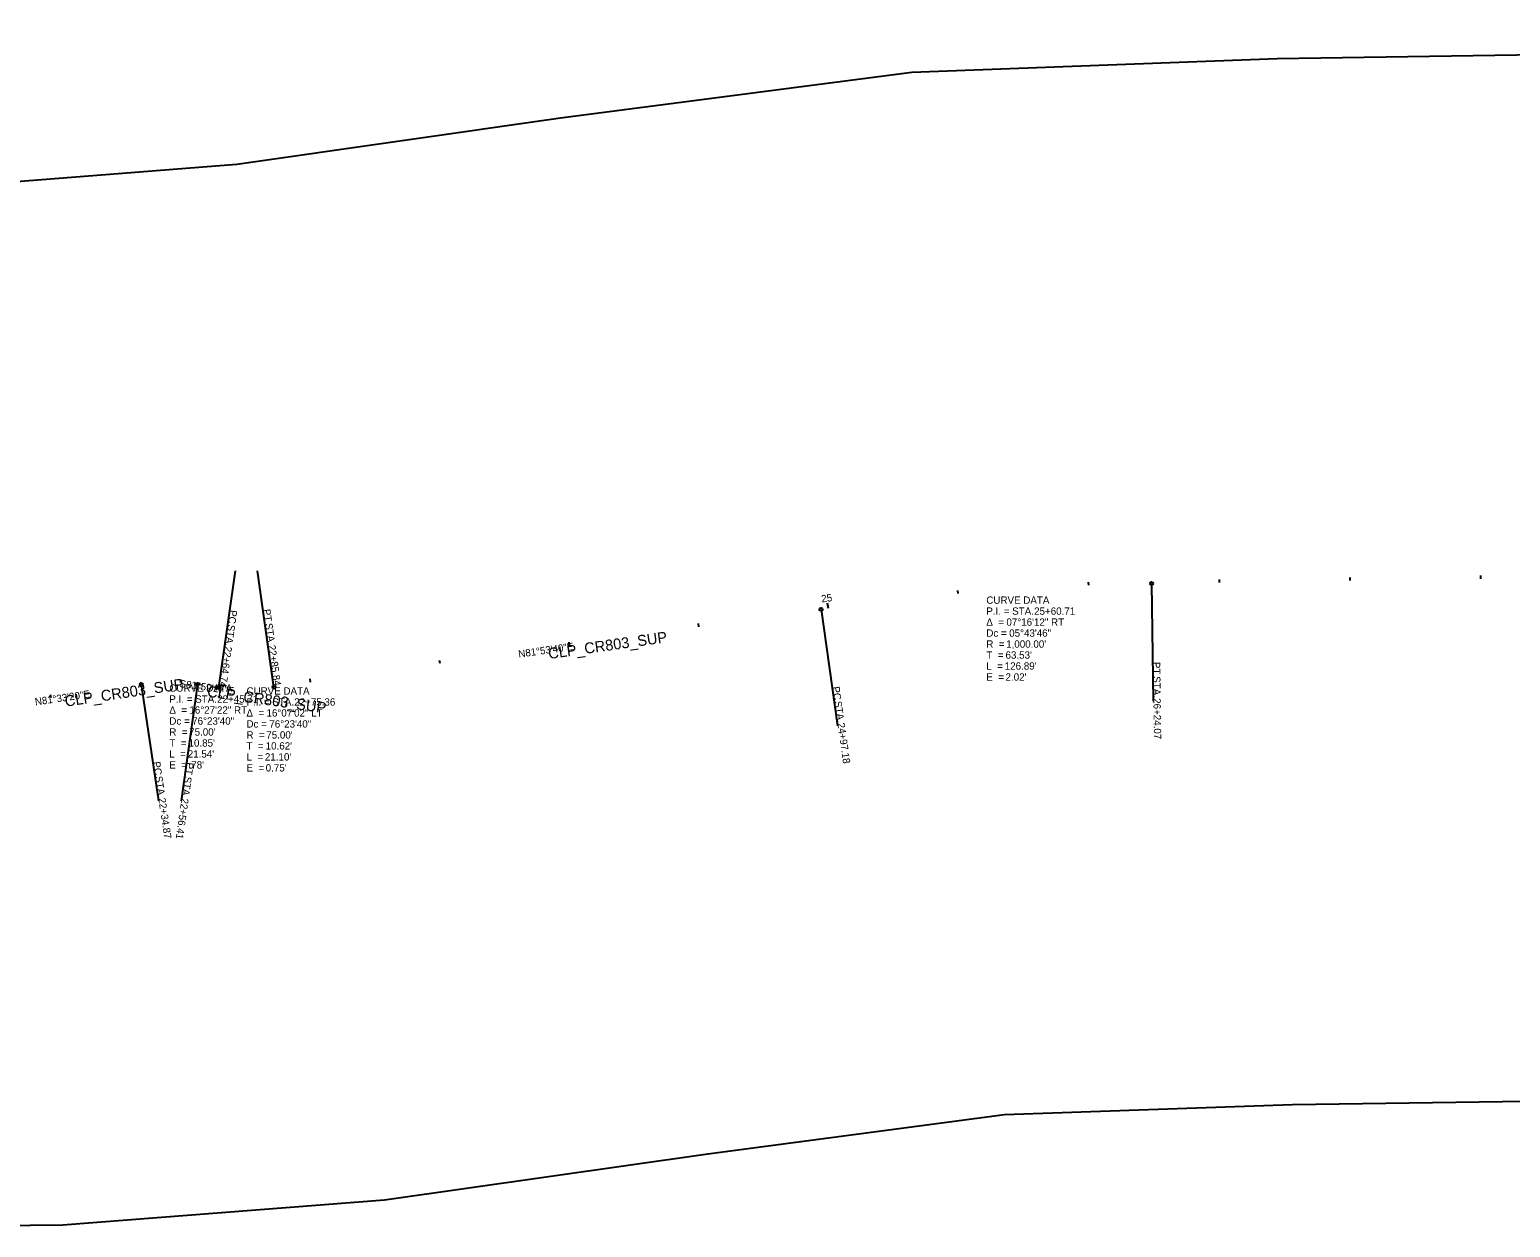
# Model space of a CAD drawing. Extents: x 1983865 to 1988704, y 752103 to 753072.
# Drawn here: x 1985114 to 1985680, y 752523 to 752982 of the extents above; entities that cross this region are included whole.
import ezdxf

# ---------------------------------------------------------------- set-up
doc = ezdxf.new("R2010")
doc.units = 0
for name, color, linetype in [('GE_P_Alignment_1000_Bearings', 7, 'Continuous'), ('GE_P_Alignment_1000_Cardinal_Points', 7, 'Continuous'), ('GE_P_Alignment_1000_Curve_Data', 7, 'Continuous'), ('GE_P_Alignment_1000_Stations', 7, 'Continuous'), ('GE_P_Alignment_100_Curve_Data', 7, 'Continuous'), ('GE_P_Alignment_100_Distances', 7, 'Continuous'), ('GE_P_Alignment_100_Stations', 7, 'Continuous'), ('GE_P_Alignment_500_Bearings', 7, 'Continuous'), ('GE_P_Alignment_500_Cardinal_Points', 7, 'Continuous'), ('GE_P_Alignment_500_Curve_Data', 7, 'Continuous'), ('GE_P_Alignment_500_Distances', 7, 'Continuous'), ('GE_P_Alignment_500_Stations', 7, 'Continuous'), ('SC_Scratch1', 7, 'Continuous')]:
    doc.layers.add(name, color=color, linetype=linetype)

msp = doc.modelspace()

# ---------------------------------------------------------------- linework, layer by layer
at = {"layer": 'GE_P_Alignment_1000_Bearings'}
for p, q in [((1985186.09, 752730.01), (1985192.37, 752774.58)), ((1985207.12, 752730.03), (1985200.78, 752774.58)), ((1985542.77, 752769.71), (1985543.43, 752724.72)), ((1985416.35, 752759.83), (1985422.7, 752715.28)), ((1985156.37, 752731.1), (1985162.98, 752686.58)), ((1985177.84, 752731.18), (1985171.57, 752686.62))]:
    msp.add_line(p, q, dxfattribs=at)
for centre in [(1985542.77, 752769.71), (1985416.35, 752759.83), (1985156.37, 752731.1), (1985177.84, 752731.18), (1985186.09, 752730.01), (1985207.12, 752730.03)]:
    msp.add_circle(centre, 0.6, dxfattribs=at)
at = {"layer": 'GE_P_Alignment_1000_Curve_Data'}
msp.add_line((1985419.14, 752760.22), (1985418.98, 752761.41), dxfattribs=at)
at = {"layer": 'GE_P_Alignment_100_Curve_Data'}
for p, q in [((1985568.7, 752770.09), (1985568.68, 752771.29)), ((1985668.69, 752771.55), (1985668.67, 752772.75)), ((1985468.82, 752765.89), (1985468.71, 752767.09)), ((1985369.64, 752753.18), (1985369.47, 752754.37)), ((1985270.64, 752739.08), (1985270.47, 752740.27)), ((1985171.47, 752731.8), (1985171.53, 752733))]:
    msp.add_line(p, q, dxfattribs=at)
at = {"layer": 'GE_P_Alignment_500_Bearings'}
for p, q in [((1985186.09, 752730.01), (1985192.37, 752774.58)), ((1985207.12, 752730.03), (1985200.78, 752774.58)), ((1985542.77, 752769.71), (1985543.43, 752724.72)), ((1985416.35, 752759.83), (1985422.7, 752715.28)), ((1985156.37, 752731.1), (1985162.98, 752686.58)), ((1985177.84, 752731.18), (1985171.57, 752686.62))]:
    msp.add_line(p, q, dxfattribs=at)
for centre in [(1985542.77, 752769.71), (1985416.35, 752759.83), (1985156.37, 752731.1), (1985177.84, 752731.18), (1985186.09, 752730.01), (1985207.12, 752730.03)]:
    msp.add_circle(centre, 0.6, dxfattribs=at)
at = {"layer": 'GE_P_Alignment_500_Curve_Data'}
for p, q in [((1985618.69, 752770.82), (1985618.68, 752772.02)), ((1985518.71, 752769.07), (1985518.66, 752770.27)), ((1985419.14, 752760.22), (1985418.87, 752762.2)), ((1985320.14, 752746.13), (1985319.97, 752747.32)), ((1985221.14, 752732.03), (1985220.97, 752733.22)), ((1985121.89, 752725.98), (1985121.71, 752727.16))]:
    msp.add_line(p, q, dxfattribs=at)
at = {"layer": 'SC_Scratch1'}
msp.add_lwpolyline([(1984919.36, 752908.88), (1985026.44, 752523.47), (1985126.39, 752524.45), (1985249.35, 752534.03), (1985373.1, 752551.65), (1985486.53, 752566.68), (1985596.62, 752570.48), (1985721.61, 752572.3), (1985846.59, 752574.12), (1985975.55, 752577.03), (1986096.52, 752579.77), (1986221.51, 752581.59), (1986215.67, 752981.55), (1986090.68, 752979.73), (1985961.73, 752976.79), (1985840.76, 752974.08), (1985715.77, 752972.26), (1985590.79, 752970.44), (1985451.12, 752965.11), (1985316.7, 752947.66), (1985192.95, 752930.03), (1985067.94, 752920.16)], close=True, dxfattribs=at)

# ---------------------------------------------------------------- texts
at = {"layer": 'GE_P_Alignment_1000_Bearings'}
for s, rotation, p in [('PC', 261.9882, (1985190.32, 752759.72)), ('PT', 278.1055, (1985202.93, 752759.74)), (' STA. ', 261.9882, (1985189.68, 752755.18)), (' STA. ', 278.1055, (1985203.56, 752755.37)), ('22+64.74', 261.9882, (1985188.36, 752745.82)), ('22+85.84', 278.1055, (1985204.89, 752746.01)), ('PT', 270.8353, (1985543.25, 752739.72)), (' STA. ', 270.8353, (1985543.32, 752735.3)), ('PC', 278.1055, (1985420.63, 752730.14)), ('26+24.07', 270.8353, (1985543.45, 752725.85)), (' STA. ', 278.1055, (1985421.27, 752725.6)), ('24+97.18', 278.1055, (1985422.61, 752716.24)), ('PC', 278.4443, (1985160.82, 752701.43)), ('PT', 261.9882, (1985173.7, 752701.46)), (' STA. ', 278.4443, (1985161.49, 752696.89)), (' STA. ', 261.9882, (1985173.09, 752697.09)), ('22+34.87', 278.4443, (1985162.88, 752687.54)), ('22+56.41', 261.9882, (1985171.77, 752687.73))]:
    msp.add_text(s, height=2.8, rotation=rotation, dxfattribs=at).set_placement(p)
at = {"layer": 'GE_P_Alignment_1000_Cardinal_Points'}
for s, p in [('CURVE DATA', (1985479.56, 752761.97)), ('P.I. = STA. ', (1985479.56, 752757.77)), ('25+60.71', (1985497.83, 752757.77)), ('Δ  = ', (1985479.56, 752753.57)), ('07°16\'12" RT', (1985487.24, 752753.57)), ('Dc = ', (1985479.56, 752749.37)), ('R  = ', (1985479.56, 752745.17)), ("1,000.00'", (1985487.15, 752745.17)), ('05°43\'46"', (1985488.3, 752749.37)), ('T  = ', (1985479.56, 752740.97)), ("63.53'", (1985486.9, 752740.97)), ('L  = ', (1985479.56, 752736.77)), ("126.89'", (1985486.6, 752736.77)), ('CURVE DATA', (1985167.11, 752728.34)), ('E  = ', (1985479.56, 752732.57)), ("2.02'", (1985486.9, 752732.57)), ('P.I. = STA. ', (1985167.11, 752724.14)), ('22+45.71', (1985185.38, 752724.14)), ('CURVE DATA', (1985196.61, 752727.22)), ('P.I. = STA. ', (1985196.61, 752723.02)), ('22+75.36', (1985214.87, 752723.02)), ('Δ  = ', (1985167.11, 752719.94)), ('16°27\'22" RT', (1985174.78, 752719.94)), ('Δ  = ', (1985196.61, 752718.82)), ('16°07\'02" LT', (1985204.28, 752718.82)), ('Dc = ', (1985167.11, 752715.74)), ('R  = ', (1985167.11, 752711.54)), ("75.00'", (1985174.69, 752711.54)), ('76°23\'40"', (1985175.85, 752715.74)), ('Dc = ', (1985196.61, 752714.62)), ('76°23\'40"', (1985205.35, 752714.62)), ('T  = ', (1985167.11, 752707.34)), ("10.85'", (1985174.45, 752707.34)), ('T  = ', (1985196.61, 752706.22)), ('R  = ', (1985196.61, 752710.42)), ("10.62'", (1985203.95, 752706.22)), ("75.00'", (1985204.19, 752710.42)), ('L  = ', (1985167.11, 752703.14)), ("21.54'", (1985174.15, 752703.14)), ('L  = ', (1985196.61, 752702.02)), ("21.10'", (1985203.65, 752702.02)), ('E  = ', (1985167.11, 752698.94)), (".78'", (1985174.45, 752698.94)), ('E  = ', (1985196.61, 752697.82)), ("0.75'", (1985203.95, 752697.82))]:
    msp.add_text(s, height=2.8, dxfattribs=at).set_placement(p)
at = {"layer": 'GE_P_Alignment_1000_Stations'}
for rotation, p in [(8.1055, (1985312.33, 752740.81)), (8.4443, (1985127.45, 752722.59)), (351.9882, (1985181.39, 752726.47))]:
    msp.add_text('CLP_CR803_SUP', height=4.1667, rotation=rotation, dxfattribs=at).set_placement(p)
at = {"layer": 'GE_P_Alignment_100_Distances'}
for rotation, p in [(8.1055, (1985312.33, 752740.81)), (8.4443, (1985127.45, 752722.59)), (351.9882, (1985181.39, 752726.47))]:
    msp.add_text('CLP_CR803_SUP', height=4.1667, rotation=rotation, dxfattribs=at).set_placement(p)
at = {"layer": 'GE_P_Alignment_100_Stations'}
for s, rotation, p in [('N81°53\'40"E', 8.1055, (1985300.77, 752741.35)), ('S81°59\'17"E', 351.9882, (1985170.86, 752730.14)), ('N81°33\'20"E', 8.4443, (1985115.9, 752723.06))]:
    msp.add_text(s, height=2.8, rotation=rotation, dxfattribs=at).set_placement(p)
at = {"layer": 'GE_P_Alignment_500_Bearings'}
for s, rotation, p in [('PC', 261.9882, (1985190.32, 752759.72)), ('PT', 278.1055, (1985202.93, 752759.74)), (' STA. ', 261.9882, (1985189.68, 752755.18)), (' STA. ', 278.1055, (1985203.56, 752755.37)), ('22+64.74', 261.9882, (1985188.36, 752745.82)), ('22+85.84', 278.1055, (1985204.89, 752746.01)), ('PT', 270.8353, (1985543.25, 752739.72)), (' STA. ', 270.8353, (1985543.32, 752735.3)), ('PC', 278.1055, (1985420.63, 752730.14)), ('26+24.07', 270.8353, (1985543.45, 752725.85)), (' STA. ', 278.1055, (1985421.27, 752725.6)), ('24+97.18', 278.1055, (1985422.61, 752716.24)), ('PC', 278.4443, (1985160.82, 752701.43)), ('PT', 261.9882, (1985173.7, 752701.46)), (' STA. ', 278.4443, (1985161.49, 752696.89)), (' STA. ', 261.9882, (1985173.09, 752697.09)), ('22+34.87', 278.4443, (1985162.88, 752687.54)), ('22+56.41', 261.9882, (1985171.77, 752687.73))]:
    msp.add_text(s, height=2.8, rotation=rotation, dxfattribs=at).set_placement(p)
at = {"layer": 'GE_P_Alignment_500_Cardinal_Points'}
for s, p in [('CURVE DATA', (1985479.56, 752761.97)), ('P.I. = STA. ', (1985479.56, 752757.77)), ('25+60.71', (1985497.83, 752757.77)), ('Δ  = ', (1985479.56, 752753.57)), ('07°16\'12" RT', (1985487.24, 752753.57)), ('Dc = ', (1985479.56, 752749.37)), ('R  = ', (1985479.56, 752745.17)), ("1,000.00'", (1985487.15, 752745.17)), ('05°43\'46"', (1985488.3, 752749.37)), ('T  = ', (1985479.56, 752740.97)), ("63.53'", (1985486.9, 752740.97)), ('L  = ', (1985479.56, 752736.77)), ("126.89'", (1985486.6, 752736.77)), ('CURVE DATA', (1985167.11, 752728.34)), ('E  = ', (1985479.56, 752732.57)), ("2.02'", (1985486.9, 752732.57)), ('P.I. = STA. ', (1985167.11, 752724.14)), ('22+45.71', (1985185.38, 752724.14)), ('CURVE DATA', (1985196.61, 752727.22)), ('P.I. = STA. ', (1985196.61, 752723.02)), ('22+75.36', (1985214.87, 752723.02)), ('Δ  = ', (1985167.11, 752719.94)), ('16°27\'22" RT', (1985174.78, 752719.94)), ('Δ  = ', (1985196.61, 752718.82)), ('16°07\'02" LT', (1985204.28, 752718.82)), ('Dc = ', (1985167.11, 752715.74)), ('R  = ', (1985167.11, 752711.54)), ("75.00'", (1985174.69, 752711.54)), ('76°23\'40"', (1985175.85, 752715.74)), ('Dc = ', (1985196.61, 752714.62)), ('76°23\'40"', (1985205.35, 752714.62)), ('T  = ', (1985167.11, 752707.34)), ("10.85'", (1985174.45, 752707.34)), ('T  = ', (1985196.61, 752706.22)), ('R  = ', (1985196.61, 752710.42)), ("10.62'", (1985203.95, 752706.22)), ("75.00'", (1985204.19, 752710.42)), ('L  = ', (1985167.11, 752703.14)), ("21.54'", (1985174.15, 752703.14)), ('L  = ', (1985196.61, 752702.02)), ("21.10'", (1985203.65, 752702.02)), ('E  = ', (1985167.11, 752698.94)), (".78'", (1985174.45, 752698.94)), ('E  = ', (1985196.61, 752697.82)), ("0.75'", (1985203.95, 752697.82))]:
    msp.add_text(s, height=2.8, dxfattribs=at).set_placement(p)
at = {"layer": 'GE_P_Alignment_500_Curve_Data'}
msp.add_text('25', height=2.8, rotation=7.944, dxfattribs=at).set_placement((1985416.63, 752762.44))
at = {"layer": 'GE_P_Alignment_500_Distances'}
for rotation, p in [(8.1055, (1985312.33, 752740.81)), (8.4443, (1985127.45, 752722.59)), (351.9882, (1985181.39, 752726.47))]:
    msp.add_text('CLP_CR803_SUP', height=4.1667, rotation=rotation, dxfattribs=at).set_placement(p)
at = {"layer": 'GE_P_Alignment_500_Stations'}
for s, rotation, p in [('N81°53\'40"E', 8.1055, (1985300.77, 752741.35)), ('S81°59\'17"E', 351.9882, (1985170.86, 752730.14)), ('N81°33\'20"E', 8.4443, (1985115.9, 752723.06))]:
    msp.add_text(s, height=2.8, rotation=rotation, dxfattribs=at).set_placement(p)

doc.saveas('drawing.dxf')
